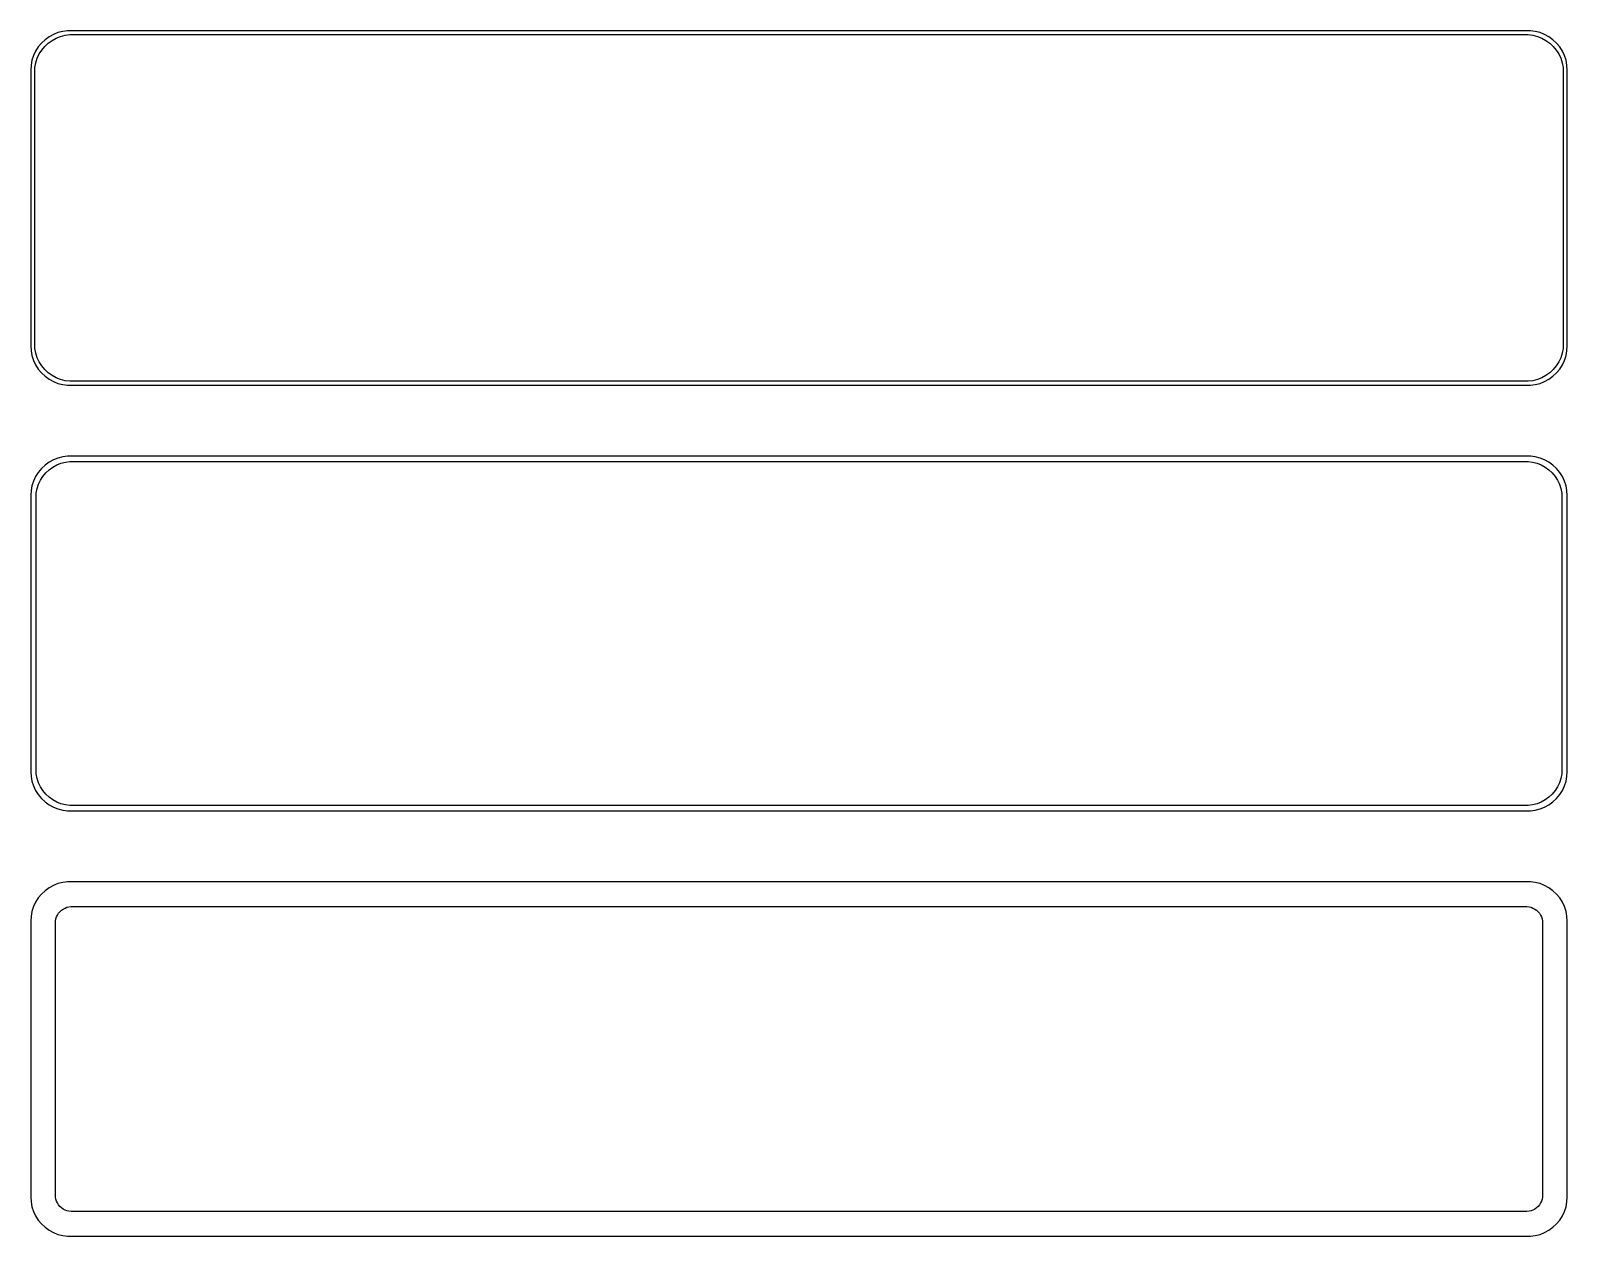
# Model space of a CAD drawing. Header units: metres. Extents: x -98 to 98, y 140 to 292.
import ezdxf

# ---------------------------------------------------------------- set-up
doc = ezdxf.new("R2010")
doc.units = ezdxf.units.M

msp = doc.modelspace()

# ---------------------------------------------------------------- linework, layer by layer
for p, q in [((-96.1448, 290.923), (-96.5451, 290.439)), ((-95.6871, 291.353), (-96.1448, 290.923)), ((-95.7126, 290.502), (-95.2778, 290.91)), ((-95.1791, 291.722), (-95.6871, 291.353)), ((-95.2778, 290.91), (-94.7952, 291.261)), ((-94.6289, 292.024), (-95.1791, 291.722)), ((-94.7952, 291.261), (-94.2724, 291.548)), ((-94.0451, 292.255), (-94.6289, 292.024)), ((-94.2724, 291.548), (-93.7178, 291.768)), ((-93.4369, 292.411), (-94.0451, 292.255)), ((-93.7178, 291.768), (-93.1401, 291.916)), ((-92.8139, 292.49), (-93.4369, 292.411)), ((-93.1401, 291.916), (-92.5482, 291.991)), ((92.8139, 292.49), (-92.8139, 292.49)), ((-92.5482, 291.991), (92.5482, 291.991)), ((92.5482, 291.991), (93.1401, 291.916)), ((93.4369, 292.411), (92.8139, 292.49)), ((93.1401, 291.916), (93.7178, 291.768)), ((94.0451, 292.255), (93.4369, 292.411)), ((93.7178, 291.768), (94.2724, 291.548)), ((94.6289, 292.024), (94.0451, 292.255)), ((94.2724, 291.548), (94.7952, 291.261)), ((95.1791, 291.722), (94.6289, 292.024)), ((94.7952, 291.261), (95.2778, 290.91)), ((95.6871, 291.353), (95.1791, 291.722)), ((95.2778, 290.91), (95.7126, 290.502)), ((96.1448, 290.923), (95.6871, 291.353)), ((96.5451, 290.439), (96.1448, 290.923)), ((-97.3429, 288.743), (-97.4606, 288.127)), ((-97.1489, 289.341), (-97.3429, 288.743)), ((-96.8815, 289.909), (-97.1489, 289.341)), ((-96.5451, 290.439), (-96.8815, 289.909)), ((-96.8508, 288.431), (-96.6664, 288.999)), ((-96.6664, 288.999), (-96.4125, 289.538)), ((-96.4125, 289.538), (-96.0928, 290.042)), ((-96.0928, 290.042), (-95.7126, 290.502)), ((95.7126, 290.502), (96.0928, 290.042)), ((96.0928, 290.042), (96.4125, 289.538)), ((96.4125, 289.538), (96.6664, 288.999)), ((96.8815, 289.909), (96.5451, 290.439)), ((96.6664, 288.999), (96.8508, 288.431)), ((97.1489, 289.341), (96.8815, 289.909)), ((97.3429, 288.743), (97.1489, 289.341)), ((97.4606, 288.127), (97.3429, 288.743)), ((-97.4606, 288.127), (-97.5, 287.5)), ((-97.5, 287.5), (-97.5, 252.5)), ((-97, 287.25), (-96.9625, 287.845)), ((-97, 252.75), (-97, 287.25)), ((-96.9625, 287.845), (-96.8508, 288.431)), ((96.8508, 288.431), (96.9625, 287.845)), ((96.9625, 287.845), (97, 287.25)), ((97, 287.25), (97, 252.75)), ((97.5, 287.5), (97.4606, 288.127)), ((97.5, 252.5), (97.5, 287.5)), ((-97.5, 252.5), (-97.4606, 251.873)), ((-97.4606, 251.873), (-97.3429, 251.257)), ((-96.9625, 252.155), (-97, 252.75)), ((-96.8508, 251.569), (-96.9625, 252.155)), ((-96.6664, 251.001), (-96.8508, 251.569)), ((96.8508, 251.569), (96.6664, 251.001)), ((96.9625, 252.155), (96.8508, 251.569)), ((97, 252.75), (96.9625, 252.155)), ((97.3429, 251.257), (97.4606, 251.873)), ((97.4606, 251.873), (97.5, 252.5)), ((-97.3429, 251.257), (-97.1489, 250.659)), ((-97.1489, 250.659), (-96.8815, 250.091)), ((-96.8815, 250.091), (-96.5451, 249.561)), ((-96.4125, 250.462), (-96.6664, 251.001)), ((-96.0928, 249.958), (-96.4125, 250.462)), ((-95.7126, 249.498), (-96.0928, 249.958)), ((96.0928, 249.958), (95.7126, 249.498)), ((96.4125, 250.462), (96.0928, 249.958)), ((96.6664, 251.001), (96.4125, 250.462)), ((96.5451, 249.561), (96.8815, 250.091)), ((96.8815, 250.091), (97.1489, 250.659)), ((97.1489, 250.659), (97.3429, 251.257)), ((-96.5451, 249.561), (-96.1448, 249.077)), ((-96.1448, 249.077), (-95.6871, 248.647)), ((-95.2778, 249.09), (-95.7126, 249.498)), ((-95.6871, 248.647), (-95.1791, 248.278)), ((-94.7952, 248.739), (-95.2778, 249.09)), ((-95.1791, 248.278), (-94.6289, 247.976)), ((-94.2724, 248.452), (-94.7952, 248.739)), ((-94.6289, 247.976), (-94.0451, 247.745)), ((-93.7178, 248.232), (-94.2724, 248.452)), ((-94.0451, 247.745), (-93.4369, 247.589)), ((-93.1401, 248.084), (-93.7178, 248.232)), ((-92.5482, 248.009), (-93.1401, 248.084)), ((92.5482, 248.009), (-92.5482, 248.009)), ((93.1401, 248.084), (92.5482, 248.009)), ((93.7178, 248.232), (93.1401, 248.084)), ((93.4369, 247.589), (94.0451, 247.745)), ((94.2724, 248.452), (93.7178, 248.232)), ((94.0451, 247.745), (94.6289, 247.976)), ((94.7952, 248.739), (94.2724, 248.452)), ((94.6289, 247.976), (95.1791, 248.278)), ((95.2778, 249.09), (94.7952, 248.739)), ((95.1791, 248.278), (95.6871, 248.647)), ((95.7126, 249.498), (95.2778, 249.09)), ((95.6871, 248.647), (96.1448, 249.077)), ((96.1448, 249.077), (96.5451, 249.561)), ((-93.4369, 247.589), (-92.8139, 247.51)), ((-92.8139, 247.51), (92.8139, 247.51)), ((92.8139, 247.51), (93.4369, 247.589)), ((-94.6289, 238.024), (-95.1791, 237.722)), ((-94.0451, 238.255), (-94.6289, 238.024)), ((-93.4369, 238.411), (-94.0451, 238.255)), ((-92.8139, 238.49), (-93.4369, 238.411)), ((92.8139, 238.49), (-92.8139, 238.49)), ((93.4369, 238.411), (92.8139, 238.49)), ((94.0451, 238.255), (93.4369, 238.411)), ((94.6289, 238.024), (94.0451, 238.255)), ((95.1791, 237.722), (94.6289, 238.024)), ((-96.5451, 236.439), (-96.8815, 235.909)), ((-96.1448, 236.923), (-96.5451, 236.439)), ((-95.6871, 237.353), (-96.1448, 236.923)), ((-95.954, 235.941), (-95.5875, 236.384)), ((-95.1791, 237.722), (-95.6871, 237.353)), ((-95.5875, 236.384), (-95.1684, 236.778)), ((-95.1684, 236.778), (-94.7032, 237.116)), ((-94.7032, 237.116), (-94.1994, 237.393)), ((-94.1994, 237.393), (-93.6648, 237.604)), ((-93.6648, 237.604), (-93.1079, 237.747)), ((-93.1079, 237.747), (-92.5375, 237.819)), ((-92.5375, 237.819), (92.5375, 237.819)), ((92.5375, 237.819), (93.1079, 237.747)), ((93.1079, 237.747), (93.6648, 237.604)), ((93.6648, 237.604), (94.1994, 237.393)), ((94.1994, 237.393), (94.7032, 237.116)), ((94.7032, 237.116), (95.1684, 236.778)), ((95.1684, 236.778), (95.5875, 236.384)), ((95.6871, 237.353), (95.1791, 237.722)), ((95.5875, 236.384), (95.954, 235.941)), ((96.1448, 236.923), (95.6871, 237.353)), ((96.5451, 236.439), (96.1448, 236.923)), ((96.8815, 235.909), (96.5451, 236.439)), ((-97.4606, 234.127), (-97.5, 233.5)), ((-97.3429, 234.743), (-97.4606, 234.127)), ((-97.1489, 235.341), (-97.3429, 234.743)), ((-96.8815, 235.909), (-97.1489, 235.341)), ((-96.7923, 233.824), (-96.6846, 234.389)), ((-96.6846, 234.389), (-96.5069, 234.935)), ((-96.5069, 234.935), (-96.2621, 235.456)), ((-96.2621, 235.456), (-95.954, 235.941)), ((95.954, 235.941), (96.2621, 235.456)), ((96.2621, 235.456), (96.5069, 234.935)), ((96.5069, 234.935), (96.6846, 234.389)), ((96.6846, 234.389), (96.7923, 233.824)), ((97.1489, 235.341), (96.8815, 235.909)), ((97.3429, 234.743), (97.1489, 235.341)), ((97.4606, 234.127), (97.3429, 234.743)), ((97.5, 233.5), (97.4606, 234.127)), ((-97.5, 233.5), (-97.5, 198.5)), ((-96.8284, 233.25), (-96.7923, 233.824)), ((-96.8284, 198.75), (-96.8284, 233.25)), ((96.7923, 233.824), (96.8284, 233.25)), ((96.8284, 233.25), (96.8284, 198.75)), ((97.5, 198.5), (97.5, 233.5)), ((-97.5, 198.5), (-97.4606, 197.873)), ((-97.4606, 197.873), (-97.3429, 197.257)), ((-97.3429, 197.257), (-97.1489, 196.659)), ((-96.7923, 198.176), (-96.8284, 198.75)), ((-96.6846, 197.611), (-96.7923, 198.176)), ((-96.5069, 197.065), (-96.6846, 197.611)), ((-96.2621, 196.544), (-96.5069, 197.065)), ((96.5069, 197.065), (96.2621, 196.544)), ((96.6846, 197.611), (96.5069, 197.065)), ((96.7923, 198.176), (96.6846, 197.611)), ((96.8284, 198.75), (96.7923, 198.176)), ((97.1489, 196.659), (97.3429, 197.257)), ((97.3429, 197.257), (97.4606, 197.873)), ((97.4606, 197.873), (97.5, 198.5)), ((-97.1489, 196.659), (-96.8815, 196.091)), ((-96.8815, 196.091), (-96.5451, 195.561)), ((-96.5451, 195.561), (-96.1448, 195.077)), ((-95.954, 196.059), (-96.2621, 196.544)), ((-96.1448, 195.077), (-95.6871, 194.647)), ((-95.5875, 195.616), (-95.954, 196.059)), ((-95.1684, 195.222), (-95.5875, 195.616)), ((-94.7032, 194.884), (-95.1684, 195.222)), ((95.1684, 195.222), (94.7032, 194.884)), ((95.5875, 195.616), (95.1684, 195.222)), ((95.954, 196.059), (95.5875, 195.616)), ((95.6871, 194.647), (96.1448, 195.077)), ((96.2621, 196.544), (95.954, 196.059)), ((96.1448, 195.077), (96.5451, 195.561)), ((96.5451, 195.561), (96.8815, 196.091)), ((96.8815, 196.091), (97.1489, 196.659)), ((-95.6871, 194.647), (-95.1791, 194.278)), ((-95.1791, 194.278), (-94.6289, 193.976)), ((-94.1994, 194.607), (-94.7032, 194.884)), ((-94.6289, 193.976), (-94.0451, 193.745)), ((-93.6648, 194.396), (-94.1994, 194.607)), ((-94.0451, 193.745), (-93.4369, 193.589)), ((-93.1079, 194.253), (-93.6648, 194.396)), ((-93.4369, 193.589), (-92.8139, 193.51)), ((-92.5375, 194.181), (-93.1079, 194.253)), ((-92.8139, 193.51), (92.8139, 193.51)), ((92.5375, 194.181), (-92.5375, 194.181)), ((93.1079, 194.253), (92.5375, 194.181)), ((92.8139, 193.51), (93.4369, 193.589)), ((93.6648, 194.396), (93.1079, 194.253)), ((93.4369, 193.589), (94.0451, 193.745)), ((94.1994, 194.607), (93.6648, 194.396)), ((94.0451, 193.745), (94.6289, 193.976)), ((94.7032, 194.884), (94.1994, 194.607)), ((94.6289, 193.976), (95.1791, 194.278)), ((95.1791, 194.278), (95.6871, 194.647)), ((-95.6871, 183.353), (-96.1448, 182.923)), ((-95.1791, 183.722), (-95.6871, 183.353)), ((-94.6289, 184.024), (-95.1791, 183.722)), ((-94.0451, 184.255), (-94.6289, 184.024)), ((-93.4369, 184.411), (-94.0451, 184.255)), ((-92.8139, 184.49), (-93.4369, 184.411)), ((92.8139, 184.49), (-92.8139, 184.49)), ((93.4369, 184.411), (92.8139, 184.49)), ((94.0451, 184.255), (93.4369, 184.411)), ((94.6289, 184.024), (94.0451, 184.255)), ((95.1791, 183.722), (94.6289, 184.024)), ((95.6871, 183.353), (95.1791, 183.722)), ((96.1448, 182.923), (95.6871, 183.353)), ((-96.8815, 181.909), (-97.1489, 181.341)), ((-96.5451, 182.439), (-96.8815, 181.909)), ((-96.1448, 182.923), (-96.5451, 182.439)), ((-92.6453, 181.322), (-92.3825, 181.355)), ((-92.3825, 181.355), (92.3825, 181.355)), ((92.3825, 181.355), (92.6453, 181.322)), ((96.5451, 182.439), (96.1448, 182.923)), ((96.8815, 181.909), (96.5451, 182.439)), ((97.1489, 181.341), (96.8815, 181.909)), ((-97.4606, 180.127), (-97.5, 179.5)), ((-97.5, 179.5), (-97.5, 144.5)), ((-97.3429, 180.743), (-97.4606, 180.127)), ((-97.1489, 181.341), (-97.3429, 180.743)), ((-94.3596, 179.25), (-94.343, 179.514)), ((-94.343, 179.514), (-94.2934, 179.775)), ((-94.2934, 179.775), (-94.2115, 180.027)), ((-94.2115, 180.027), (-94.0987, 180.266)), ((-94.0987, 180.266), (-93.9567, 180.49)), ((-93.9567, 180.49), (-93.7879, 180.694)), ((-93.7879, 180.694), (-93.5947, 180.875)), ((-93.5947, 180.875), (-93.3804, 181.031)), ((-93.3804, 181.031), (-93.1482, 181.159)), ((-93.1482, 181.159), (-92.9019, 181.256)), ((-92.9019, 181.256), (-92.6453, 181.322)), ((92.6453, 181.322), (92.9019, 181.256)), ((92.9019, 181.256), (93.1482, 181.159)), ((93.1482, 181.159), (93.3804, 181.031)), ((93.3804, 181.031), (93.5947, 180.875)), ((93.5947, 180.875), (93.7879, 180.694)), ((93.7879, 180.694), (93.9567, 180.49)), ((93.9567, 180.49), (94.0987, 180.266)), ((94.0987, 180.266), (94.2115, 180.027)), ((94.2115, 180.027), (94.2934, 179.775)), ((94.2934, 179.775), (94.343, 179.514)), ((94.343, 179.514), (94.3596, 179.25)), ((97.3429, 180.743), (97.1489, 181.341)), ((97.4606, 180.127), (97.3429, 180.743)), ((97.5, 179.5), (97.4606, 180.127)), ((97.5, 144.5), (97.5, 179.5)), ((-94.3596, 144.75), (-94.3596, 179.25)), ((94.3596, 179.25), (94.3596, 144.75)), ((-97.5, 144.5), (-97.4606, 143.873)), ((-94.343, 144.486), (-94.3596, 144.75)), ((-94.2934, 144.225), (-94.343, 144.486)), ((94.343, 144.486), (94.2934, 144.225)), ((94.3596, 144.75), (94.343, 144.486)), ((97.4606, 143.873), (97.5, 144.5)), ((-97.4606, 143.873), (-97.3429, 143.257)), ((-97.3429, 143.257), (-97.1489, 142.659)), ((-97.1489, 142.659), (-96.8815, 142.091)), ((-94.2115, 143.973), (-94.2934, 144.225)), ((-94.0987, 143.734), (-94.2115, 143.973)), ((-93.9567, 143.51), (-94.0987, 143.734)), ((-93.7879, 143.306), (-93.9567, 143.51)), ((-93.5947, 143.125), (-93.7879, 143.306)), ((-93.3804, 142.969), (-93.5947, 143.125)), ((-93.1482, 142.841), (-93.3804, 142.969)), ((-92.9019, 142.744), (-93.1482, 142.841)), ((-92.6453, 142.678), (-92.9019, 142.744)), ((-92.3825, 142.645), (-92.6453, 142.678)), ((92.3825, 142.645), (-92.3825, 142.645)), ((92.6453, 142.678), (92.3825, 142.645)), ((92.9019, 142.744), (92.6453, 142.678)), ((93.1482, 142.841), (92.9019, 142.744)), ((93.3804, 142.969), (93.1482, 142.841)), ((93.5947, 143.125), (93.3804, 142.969)), ((93.7879, 143.306), (93.5947, 143.125)), ((93.9567, 143.51), (93.7879, 143.306)), ((94.0987, 143.734), (93.9567, 143.51)), ((94.2115, 143.973), (94.0987, 143.734)), ((94.2934, 144.225), (94.2115, 143.973)), ((96.8815, 142.091), (97.1489, 142.659)), ((97.1489, 142.659), (97.3429, 143.257)), ((97.3429, 143.257), (97.4606, 143.873)), ((-96.8815, 142.091), (-96.5451, 141.561)), ((-96.5451, 141.561), (-96.1448, 141.077)), ((-96.1448, 141.077), (-95.6871, 140.647)), ((-95.6871, 140.647), (-95.1791, 140.278)), ((95.1791, 140.278), (95.6871, 140.647)), ((95.6871, 140.647), (96.1448, 141.077)), ((96.1448, 141.077), (96.5451, 141.561)), ((96.5451, 141.561), (96.8815, 142.091)), ((-95.1791, 140.278), (-94.6289, 139.976)), ((-94.6289, 139.976), (-94.0451, 139.745)), ((-94.0451, 139.745), (-93.4369, 139.589)), ((-93.4369, 139.589), (-92.8139, 139.51)), ((-92.8139, 139.51), (92.8139, 139.51)), ((92.8139, 139.51), (93.4369, 139.589)), ((93.4369, 139.589), (94.0451, 139.745)), ((94.0451, 139.745), (94.6289, 139.976)), ((94.6289, 139.976), (95.1791, 140.278))]:
    msp.add_line(p, q)

doc.saveas('drawing.dxf')
